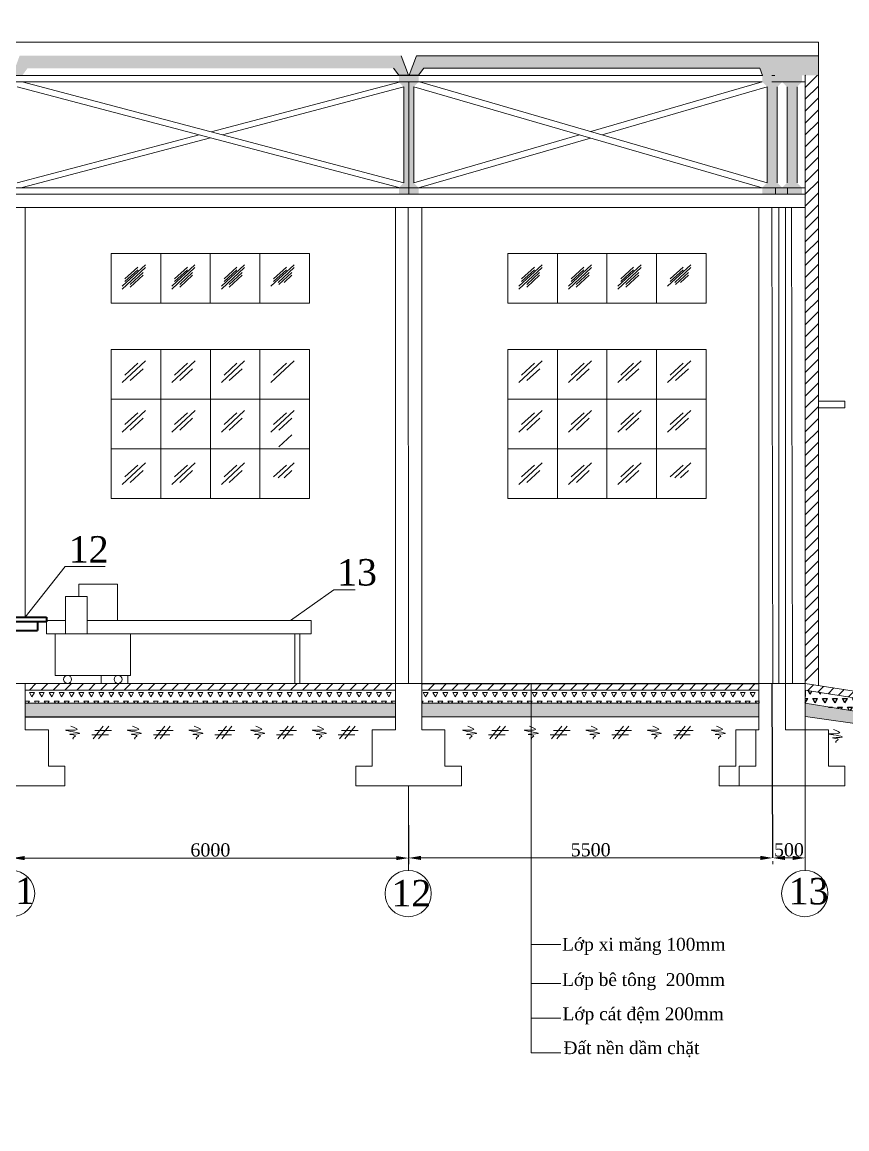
# Model space of a CAD drawing. Header units: inches. Extents: x -4475333 to 345677417, y -211198149 to 2125895.
# Drawn here: x -1912576 to -1900099, y 899148 to 915892 of the extents above; entities that cross this region are included whole.
import ezdxf

# ---------------------------------------------------------------- set-up
doc = ezdxf.new("R2010")
doc.units = ezdxf.units.IN
doc.header["$LTSCALE"] = 150
doc.header["$MEASUREMENT"] = 0
doc.linetypes.add('CENTER2', pattern=[1.125, 0.75, -0.125, 0.125, -0.125])
doc.linetypes.add('HIDDEN2', pattern=[4.7625, 3.175, -1.5875])
for name, color, linetype, lineweight in [('03 tbii', 3, 'Continuous', 50), ('cot', 2, 'Continuous', 50), ('Duong vien', 7, 'Continuous', 50), ('EEEE', 7, 'Continuous', 0), ('KHUNG BVE', 7, 'Continuous', 0), ('móng cột', 7, 'Continuous', 50), ('NET CHINH', 5, 'Continuous', 50), ('NHA XUONG', 80, 'Continuous', 50), ('PHOI_CANH', 3, 'Continuous', 50)]:
    doc.layers.add(name, color=color, linetype=linetype, lineweight=lineweight)
for name, color, linetype in [('dang', 2, 'Continuous'), ('DIM', 8, 'Continuous'), ('duongtamchamgach', 50, 'Continuous'), ('khung tên', 100, 'Continuous'), ('MATCAT', 132, 'Continuous'), ('NET MANH', 3, 'Continuous'), ('NET NHAP', 7, 'Continuous'), ('Net0.2', 4, 'Continuous'), ('netdut', 2, 'HIDDEN2'), ('Netve', 1, 'Continuous'), ('Thiet bi', 7, 'Continuous'), ('tru', 7, 'Continuous'), ('vat lieu mat cat', 4, 'Continuous')]:
    doc.layers.add(name, color=color, linetype=linetype)
doc.styles.add('1', font='times.ttf')
doc.styles.add('dd', font='')
doc.styles.get("Standard").update_dxf_attribs({"font": 'times.ttf', "height": 100})
doc.styles.get('dd').set_extended_font_data('VNswitzerlandInserat')
doc.dimstyles.new('75', dxfattribs={"dimtxt": 200, "dimasz": 188, "dimexe": 94, "dimexo": 47, "dimgap": 20, "dimtad": 1, "dimtoh": 1, "dimdec": 0, "dimtxsty": '1', "dimcen": 2.5, "dimclrt": 256, "dimadec": 0, "dimazin": 0, "dimtfac": 1, "dimtdec": 0, "dimtix": 1, "dimtmove": 0, "dimatfit": 2, "dimfxl": 1, "dimlwd": 9, "dimlwe": 9, "dimarcsym": 0})
pattern_1 = [(45, (-3460444.04, 1115139.1), (-89.802561, 89.802561), [])]

# ---------------------------------------------------------------- blocks, each defined once
blk = doc.blocks.new('*D191')
at = {"layer": 'Defpoints', "color": 0, "lineweight": 0, "ltscale": 3, "transparency": 16777216}
for p in [(-1901221, 903247), (-1900729, 903247), (-1900729, 903247)]:
    blk.add_point(p, dxfattribs=at)
at = {"layer": 'NET NHAP', "color": 0, "lineweight": 9, "ltscale": 3, "transparency": 16777216}
for p, q in [((-1900729, 903294), (-1900729, 903341)), ((-1901221, 903200), (-1901221, 903153)), ((-1901033, 903247), (-1900917, 903247))]:
    blk.add_line(p, q, dxfattribs=at)
at = {"layer": 'NET NHAP', "color": 0, "lineweight": 0, "ltscale": 3, "transparency": 16777216}
for points in [[(-1901033, 903279), (-1901033, 903216), (-1901221, 903247)], [(-1900917, 903279), (-1900917, 903216), (-1900729, 903247)]]:
    blk.add_solid(points, dxfattribs=at)
at = {"layer": 'NET NHAP', "lineweight": 13, "ltscale": 3, "transparency": 16777216, "insert": (-1900975, 903369), "char_height": 200, "attachment_point": 5, "style": '1'}
blk.add_mtext('500', dxfattribs=at)
blk = doc.blocks.new('*D192')
at = {"layer": 'Defpoints', "color": 0, "lineweight": 0, "ltscale": 3, "transparency": 16777216}
for p in [(-1906728, 903245), (-1901221, 903247), (-1901221, 903245)]:
    blk.add_point(p, dxfattribs=at)
at = {"layer": 'NET NHAP', "color": 0, "lineweight": 9, "ltscale": 3, "transparency": 16777216}
for p, q in [((-1906728, 903292), (-1906728, 903341)), ((-1901221, 903292), (-1901221, 903341)), ((-1906540, 903247), (-1901409, 903247))]:
    blk.add_line(p, q, dxfattribs=at)
at = {"layer": 'NET NHAP', "color": 0, "lineweight": 0, "ltscale": 3, "transparency": 16777216}
for points in [[(-1906540, 903279), (-1906540, 903216), (-1906728, 903247)], [(-1901409, 903279), (-1901409, 903216), (-1901221, 903247)]]:
    blk.add_solid(points, dxfattribs=at)
at = {"layer": 'NET NHAP', "lineweight": 13, "ltscale": 3, "transparency": 16777216, "insert": (-1903975, 903369), "char_height": 200, "attachment_point": 5, "style": '1'}
blk.add_mtext('5500', dxfattribs=at)
blk = doc.blocks.new('*D193')
at = {"color": 0, "linetype": 'ByBlock', "lineweight": 9, "ltscale": 10, "transparency": 16777216}
for p, q in [((-1912728, 903746), (-1912728, 903151)), ((-1906728, 903744), (-1906728, 903151)), ((-1912540, 903245), (-1906916, 903245))]:
    blk.add_line(p, q, dxfattribs=at)
at = {"color": 0, "linetype": 'ByBlock', "lineweight": 0, "ltscale": 10, "transparency": 16777216}
for points in [[(-1912540, 903276), (-1912540, 903214), (-1912728, 903245)], [(-1906916, 903276), (-1906916, 903214), (-1906728, 903245)]]:
    blk.add_solid(points, dxfattribs=at)
at = {"layer": 'Defpoints', "color": 0, "linetype": 'ByBlock', "lineweight": 0, "ltscale": 10, "transparency": 16777216}
for p in [(-1912728, 903793), (-1906728, 903791), (-1906728, 903245)]:
    blk.add_point(p, dxfattribs=at)
at = {"linetype": 'ByBlock', "ltscale": 10, "transparency": 16777216, "insert": (-1909728, 903367), "char_height": 200, "attachment_point": 5, "style": '1'}
blk.add_mtext('6000', dxfattribs=at)
blk = doc.blocks.new('utjjrtjtr')
at = {"layer": 'PHOI_CANH', "color": 252, "lineweight": 9}
for p, q in [((4094925, 1559965), (4094925, 1559215)), ((4094925, 1559215), (4094925, 1559965)), ((4094925, 1559965), (4097925, 1559965)), ((4094925, 1559965), (4094925, 1559215)), ((4094925, 1559965), (4097925, 1559965)), ((4094925, 1559965), (4097925, 1559965)), ((4095675, 1559215), (4095675, 1559965)), ((4095675, 1559965), (4095675, 1559215)), ((4096425, 1559215), (4096425, 1559965)), ((4096425, 1559965), (4096425, 1559215)), ((4097175, 1559215), (4097175, 1559965)), ((4097175, 1559965), (4097175, 1559215)), ((4097925, 1559215), (4097925, 1559965)), ((4095092, 1559468), (4095443, 1559795)), ((4095092, 1559468), (4095443, 1559795)), ((4095092, 1559426), (4095443, 1559754)), ((4095092, 1559426), (4095443, 1559754)), ((4095133, 1559580), (4095328, 1559760)), ((4095133, 1559580), (4095328, 1559760)), ((4095133, 1559539), (4095328, 1559719)), ((4095133, 1559539), (4095328, 1559719)), ((4095212, 1559496), (4095407, 1559677)), ((4095212, 1559496), (4095407, 1559677)), ((4095212, 1559455), (4095407, 1559636)), ((4095212, 1559455), (4095407, 1559636)), ((4095842, 1559468), (4096193, 1559795)), ((4095842, 1559468), (4096193, 1559795)), ((4095842, 1559426), (4096193, 1559754)), ((4095842, 1559426), (4096193, 1559754)), ((4095883, 1559580), (4096078, 1559760)), ((4095883, 1559580), (4096078, 1559760)), ((4095883, 1559539), (4096078, 1559719)), ((4095883, 1559539), (4096078, 1559719)), ((4095962, 1559496), (4096157, 1559677)), ((4095962, 1559496), (4096157, 1559677)), ((4095962, 1559455), (4096157, 1559636)), ((4095962, 1559455), (4096157, 1559636)), ((4096592, 1559468), (4096943, 1559795)), ((4096592, 1559468), (4096943, 1559795)), ((4096592, 1559426), (4096943, 1559754)), ((4096592, 1559426), (4096943, 1559754)), ((4096633, 1559580), (4096828, 1559760)), ((4096633, 1559580), (4096828, 1559760)), ((4096633, 1559539), (4096828, 1559719)), ((4096633, 1559539), (4096828, 1559719)), ((4096712, 1559496), (4096907, 1559677)), ((4096712, 1559496), (4096907, 1559677)), ((4096712, 1559455), (4096907, 1559636)), ((4096712, 1559455), (4096907, 1559636)), ((4097342, 1559468), (4097693, 1559795)), ((4097342, 1559468), (4097693, 1559795)), ((4097383, 1559580), (4097578, 1559760)), ((4097383, 1559580), (4097578, 1559760)), ((4097383, 1559539), (4097578, 1559719)), ((4097383, 1559539), (4097578, 1559719)), ((4097451, 1559527), (4097693, 1559754)), ((4097451, 1559527), (4097693, 1559754)), ((4097462, 1559496), (4097657, 1559677)), ((4097462, 1559496), (4097657, 1559677)), ((4097540, 1559527), (4097657, 1559636)), ((4097540, 1559527), (4097657, 1559636)), ((4094925, 1559215), (4097883, 1559215)), ((4094925, 1559215), (4097925, 1559215)), ((4094925, 1559215), (4097883, 1559215)), ((4097883, 1559215), (4097925, 1559215)), ((4097883, 1559215), (4097925, 1559215))]:
    blk.add_line(p, q, dxfattribs=at)

msp = doc.modelspace()

# ---------------------------------------------------------------- hatches: boundary and pattern name
at = {"layer": 'dang', "lineweight": 9}
for points in [[(-1906876.9, 913286.8), (-1906576.9, 913286.8), (-1906576.9, 913386.8), (-1906651.9, 913461.8), (-1906651.9, 914911.6), (-1906576.9, 914986.8), (-1906576.9, 915086.8), (-1906876.9, 915086.8), (-1906876.9, 914986.8), (-1906801.9, 914911.6), (-1906801.9, 913461.8), (-1906876.9, 913386.8)], [(-1901378.5, 913287), (-1901078.5, 913287), (-1901078.5, 913387), (-1901153.5, 913462), (-1901153.5, 914911.8), (-1901078.5, 914987), (-1901078.5, 915087), (-1901378.5, 915087), (-1901378.5, 914987), (-1901303.5, 914911.8), (-1901303.5, 913462), (-1901378.5, 913387)], [(-1901078.3, 913287), (-1900778.3, 913287), (-1900778.3, 913387), (-1900853.3, 913462), (-1900853.3, 914911.8), (-1900778.3, 914987), (-1900778.3, 915087), (-1901078.3, 915087), (-1901078.3, 914987), (-1901003.3, 914911.8), (-1901003.3, 913462), (-1901078.3, 913387)]]:
    msp.add_hatch(color=256, dxfattribs=at).paths.add_polyline_path(points)
at = {"layer": 'netdut', "linetype": 'ByBlock', "lineweight": 9, "ltscale": 10}
h = msp.add_hatch(dxfattribs=at)
h.set_pattern_fill('TRIANG', color=0, scale=400, style=0)
h.set_pattern_definition([(60, (-2647278.37, 852424.49), (-75, 129.90381), [75, -75]), (120, (-2647278.37, 852424.49), (-150, 8e-08), [75, -75]), (0, (-2647315.87, 852489.44), (75, 129.90381), [75, -75])])
h.paths.add_polyline_path([(-1912528.6, 905587.2), (-1912528.6, 905786.9), (-1906928.5, 905786.9), (-1906928.5, 905587.3)])
h = msp.add_hatch(dxfattribs=at)
h.set_pattern_fill('TRIANG', color=0, scale=400, style=0)
h.set_pattern_definition([(60, (-2587772.96, 852424.49), (-75, 129.90381), [75, -75]), (120, (-2587772.96, 852424.49), (-150, 8e-08), [75, -75]), (0, (-2587810.46, 852489.44), (75, 129.90381), [75, -75])])
h.paths.add_polyline_path([(-1906528.6, 905786.9), (-1906528.6, 905586.9), (-1901423.1, 905586.9), (-1901423.1, 905786.9)])
at = {"layer": 'netdut', "linetype": 'Continuous', "lineweight": -2, "ltscale": 10}
h = msp.add_hatch(dxfattribs=at)
h.set_pattern_fill('TRIANG', color=0, scale=400, style=0)
h.set_pattern_definition([(60, (-5909778.3, -582842.6), (-75, 129.9038105), [75, -75]), (120, (-5909778.3, -582842.6), (-150, 8e-08), [75, -75]), (0, (-5909815.8, -582777.65), (75, 129.9038104), [75, -75])])
h.paths.add_polyline_path([(-1900726.6, 905786.7), (-1900728.3, 905587), (-1900728.3, 905587), (-1898228.5, 905187), (-1898228.5, 905386.5)])
at = {"layer": 'netdut', "linetype": 'ByBlock', "lineweight": 9, "ltscale": 10}
h = msp.add_hatch(dxfattribs=at)
h.set_pattern_fill('DOTS', color=4, scale=400, style=0)
h.set_pattern_definition([(0, (-2647278.374, 852424.489), (12.5, 25), [0, -25])])
edge = h.paths.add_edge_path()
edge.add_line((-1906928.5, 905587.3), (-1906928.5, 905386.9))
edge.add_line((-1912528.6, 905587.2), (-1906928.5, 905587.3))
edge.add_line((-1912528.6, 905383.7), (-1906928.5, 905382.7))
edge.add_line((-1912528.6, 905383.7), (-1912528.6, 905587.2))
h = msp.add_hatch(dxfattribs=at)
h.set_pattern_fill('DOTS', color=4, scale=400, style=0)
h.set_pattern_definition([(0, (-5909778.295, -590161.725), (12.5, 25), [0, -25])])
h.paths.add_polyline_path([(-1901428.5, 905380.6), (-1901428.5, 905387), (-1901428.5, 905587.5), (-1906528.6, 905587.4), (-1906528.6, 905381.5)])
h = msp.add_hatch(dxfattribs=at)
h.set_pattern_fill('DOTS', color=4, scale=400, style=0)
h.set_pattern_definition([(0, (-2653278.374, 852424.739), (12.5, 25), [0, -25])])
edge = h.paths.add_edge_path()
edge.add_line((-1900725.9, 905387), (-1898236.7, 905037.1))
edge.add_line((-1900727.1, 905387.2), (-1900728.3, 905387))
edge.add_line((-1900728.3, 905387), (-1900728.3, 905486.9))
edge.add_line((-1900728.3, 905486.9), (-1900728.5, 905587))
edge.add_line((-1900728.5, 905587), (-1898228.5, 905187))
edge.add_line((-1898228.5, 905187), (-1898228.5, 905037))
at = {"layer": 'tru', "linetype": 'ByBlock', "lineweight": 9, "ltscale": 10}
for points in [[(-1912613.8, 915382.5), (-1912723.5, 915086.8), (-1912572.9, 915086.8), (-1912493.6, 915193.9), (-1906959.1, 915193.9), (-1906877.9, 915086.8), (-1906729.5, 915086.8), (-1906843, 915382.5)], [(-1906611, 915382.5), (-1906720.6, 915086.8), (-1906577.8, 915086.8), (-1906498.5, 915193.9), (-1901414.9, 915193.9), (-1901377.4, 915086.7), (-1900528.6, 915086.7), (-1900528.6, 915194.1), (-1900528.5, 915194.1), (-1900528.5, 915382.7), (-1900828.6, 915382.7), (-1901228.5, 915382.7), (-1901236.1, 915382.5)]]:
    msp.add_hatch(color=5, dxfattribs=at).paths.add_polyline_path(points)
h = msp.add_hatch(dxfattribs=at)
h.set_pattern_fill('ANSI31', color=5, scale=40, style=0)
h.set_pattern_definition(pattern_1)
h.paths.add_polyline_path([(-1900528.6, 915145.4), (-1900528.6, 915087), (-1900728.5, 915087), (-1900728.5, 905913.4), (-1900528.5, 905945.4), (-1900528.5, 915145.4)])
h = msp.add_hatch(dxfattribs=at)
h.set_pattern_fill('ANSI31', color=5, scale=40, style=0)
h.set_pattern_definition([(45, (-3454444.04, 1115139.1), (-89.802561, 89.802561), [])])
edge = h.paths.add_edge_path()
edge.add_line((-1906928.5, 905786.9), (-1906928.5, 905886.8))
edge.add_line((-1906928.5, 905886.8), (-1909125.5, 905886.8))
edge.add_line((-1909125.5, 905886.8), (-1909125.5, 905887))
edge.add_line((-1909125.5, 905887), (-1912328.6, 905887))
edge.add_line((-1912328.6, 905886.9), (-1912528.6, 905886.9))
edge.add_line((-1912528.6, 905886.9), (-1912528.6, 905786.9))
edge.add_line((-1912528.6, 905786.9), (-1906928.5, 905786.9))
h = msp.add_hatch(dxfattribs=at)
h.set_pattern_fill('ANSI31', color=5, scale=40, style=0)
h.set_pattern_definition(pattern_1)
h.paths.add_polyline_path([(-1901428.5, 905786.9), (-1901428.5, 905787.1), (-1901428.5, 905886.9), (-1901706.5, 905886.9), (-1901706.5, 905887), (-1906125.6, 905887), (-1906125.6, 905886.9), (-1906528.6, 905886.9), (-1906528.6, 905786.9)])
h = msp.add_hatch(dxfattribs=at)
h.set_pattern_fill('ANSI31', color=5, scale=40, style=0)
h.set_pattern_definition([(45, (-3460444.04, 1115139.63), (-89.802561, 89.802561), [])])
h.paths.add_polyline_path([(-1898228.5, 905387.5), (-1898228.5, 905487.5), (-1900729.3, 905887.7), (-1900828.5, 905887.5), (-1900628.5, 905886.8), (-1900728.3, 905887), (-1900728.4, 905787.1), (-1900728.5, 905787.5)])

# ---------------------------------------------------------------- linework, layer by layer
at = {"linetype": 'ByBlock', "ltscale": 10}
for p, q in [((-1906528.6, 905886.9), (-1901428.5, 905886.9)), ((-1912528.6, 905381.6), (-1906928.5, 905381.5))]:
    msp.add_line(p, q, dxfattribs=at)
at = {"layer": '03 tbii', "lineweight": 18}
msp.add_line((-1972728.5, 905887), (-1906728.3, 905887), dxfattribs=at)
at = {"layer": 'cot', "lineweight": 18}
for p, q in [((-1906874.7, 913387.5), (-1912649.7, 914912.4)), ((-1912574.4, 914987.5), (-1906799.7, 913462.5)), ((-1906849.7, 914987.5), (-1909718.3, 914233.3)), ((-1909545, 914187.5), (-1906799.7, 914912.4)), ((-1906651.9, 914911.6), (-1901379.4, 913386.7)), ((-1901303.9, 913461.7), (-1906564.5, 914986.8)), ((-1903972.2, 914235.3), (-1901377.8, 914986.7)), ((-1901303.9, 914911.8), (-1903803.2, 914186.3)), ((-1909898.5, 914185.9), (-1912649.7, 913462.5)), ((-1906651.9, 913461.8), (-1904144.7, 914186.5)), ((-1912574.7, 913387.5), (-1909724.7, 914140.1)), ((-1903977.9, 914138.3), (-1906576.9, 913386.8))]:
    msp.add_line(p, q, dxfattribs=at)
at = {"layer": 'dang', "lineweight": 18}
for p, q in [((-1906801.9, 914911.6), (-1906801.9, 913461.8)), ((-1906801.9, 914911.6), (-1906801.9, 913461.8)), ((-1906651.9, 913461.8), (-1906651.9, 914911.6)), ((-1906651.9, 913461.8), (-1906651.9, 914911.6)), ((-1901303.9, 914911.8), (-1901303.9, 913462)), ((-1901153.5, 914911.8), (-1901153.5, 913462)), ((-1901003.7, 914911.8), (-1901003.7, 913462)), ((-1900853.2, 914911.8), (-1900853.2, 913462))]:
    msp.add_line(p, q, dxfattribs=at)
at = {"layer": 'Defpoints', "lineweight": 18}
for p, q in [((-1900528.6, 915194.1), (-1900528.6, 915087)), ((-1906726.9, 913286.8), (-1906726.9, 914986.8)), ((-1901178.6, 913387), (-1901178.6, 913287)), ((-1900997.3, 913387), (-1900997.3, 913287)), ((-1900728.5, 905887), (-1900728.5, 907387)), ((-1901028.5, 905887), (-1900928.5, 905887))]:
    msp.add_line(p, q, dxfattribs=at)
at = {"layer": 'DIM', "color": 3, "lineweight": 18, "ltscale": 3}
msp.add_line((-1900728.3, 905887), (-1900728.6, 904337), dxfattribs=at)
at = {"layer": 'Duong vien', "color": 7, "linetype": 'Continuous', "lineweight": 18, "ltscale": 10}
for p, q in [((-1908514.1, 906837.1), (-1907861.2, 907301.1)), ((-1907861.2, 907301.1), (-1907538.4, 907301.1))]:
    msp.add_line(p, q, dxfattribs=at)
at = {"layer": 'duongtamchamgach', "linetype": 'CENTER2', "lineweight": 15, "ltscale": 200}
for p, q in [((-1906728.5, 905886.9), (-1906736.1, 913086.6)), ((-1901221, 905887.1), (-1901236.1, 913086.7)), ((-1900920.7, 905887.1), (-1900935.9, 913086.7))]:
    msp.add_line(p, q, dxfattribs=at)
at = {"layer": 'duongtamchamgach', "linetype": 'Continuous', "lineweight": -2, "ltscale": 10}
msp.add_line((-1901221, 903247.4), (-1901228.5, 905887), dxfattribs=at)
at = {"layer": 'EEEE', "color": 5, "linetype": 'Continuous', "lineweight": 40, "ltscale": 10}
for p, q in [((-1912204.8, 906819.3), (-1913132.5, 906819.3)), ((-1913073.2, 906888.8), (-1912204.8, 906889.3)), ((-1912204.8, 906819.3), (-1912344.8, 906819.3)), ((-1912344.8, 906819.3), (-1912344.8, 906689.3)), ((-1912204.8, 906889.3), (-1912204.8, 906819.3))]:
    msp.add_line(p, q, dxfattribs=at)
at = {"layer": 'EEEE', "color": 5, "lineweight": 40}
msp.add_line((-1913120.8, 906689.3), (-1912344.8, 906689.3), dxfattribs=at)
at = {"layer": 'KHUNG BVE', "color": 3, "linetype": 'Continuous', "lineweight": 18, "ltscale": 10}
for p, q in [((-1963126.1, 915586.9), (-1900828.6, 915587.1)), ((-1900828.6, 915587.1), (-1900528.5, 915587.1)), ((-1900528.5, 915587.1), (-1900528.3, 905854.9)), ((-1942519.2, 915086.9), (-1901377.4, 915086.7)), ((-1901236.1, 915086.7), (-1901186.8, 915086.7)), ((-1900728.5, 914987), (-1900728.5, 915087)), ((-1942519.7, 914986.9), (-1901377.8, 914986.7)), ((-1901236.1, 914986.7), (-1901184.2, 914986.7)), ((-1900728.5, 913287), (-1900728.5, 914987)), ((-1900528.6, 914987), (-1900528.6, 913287)), ((-1901236.1, 913386.7), (-1901186.1, 913386.7)), ((-1901081.4, 913387), (-1900728.5, 913387)), ((-1901376.8, 913287), (-1900728.5, 913287)), ((-1900728.5, 913287), (-1900728.5, 905887)), ((-1900528.6, 913287), (-1900528.6, 913287)), ((-1906728.5, 913086.8), (-1906928.5, 913086.8)), ((-1906728.5, 913086.8), (-1901236.1, 913086.7)), ((-1906728.5, 913086.8), (-1906528.5, 913086.8)), ((-1901228.5, 913087), (-1900728.5, 913087)), ((-1912528.6, 905786.9), (-1906928.5, 905786.9)), ((-1906528.6, 905786.9), (-1901428.5, 905786.9)), ((-1901028.6, 905787.1), (-1901026.9, 905787.1))]:
    msp.add_line(p, q, dxfattribs=at)
at = {"layer": 'KHUNG BVE', "linetype": 'Continuous', "lineweight": 18, "ltscale": 10}
for p, q in [((-1901081.4, 913387), (-1972728.5, 913387)), ((-1900728.5, 913287), (-1900728.5, 913387)), ((-1972728.5, 913287), (-1901052.7, 913287)), ((-1906728.5, 913087), (-1972728.5, 913087)), ((-1912528.5, 906889.1), (-1912528.5, 913086.8)), ((-1906928.5, 911582), (-1906928.5, 913086.8)), ((-1906928.5, 913086.8), (-1906928.5, 905886.9)), ((-1906528.5, 905886.8), (-1906528.5, 913086.8)), ((-1901428.5, 905887), (-1901428.5, 913087)), ((-1901128.3, 905887), (-1901128.3, 913087)), ((-1901028.5, 905887), (-1901028.5, 913087)), ((-1900728.3, 905887), (-1900728.3, 913087)), ((-1900128.4, 910156.1), (-1900528.4, 910156.1)), ((-1900528.4, 910056.1), (-1900128.4, 910056.1)), ((-1900128.4, 910056.1), (-1900128.4, 910156.1)), ((-1911378.6, 906008.1), (-1911378.6, 905886.9)), ((-1910978.6, 905886.8), (-1910978.6, 906008.1)), ((-1906928.5, 905886.9), (-1906928.5, 905386.9)), ((-1906528.6, 905886.9), (-1906928.5, 905886.9)), ((-1901028.6, 905887.1), (-1901428.5, 905887.1)), ((-1901428.5, 905887.1), (-1900728.3, 905887.1)), ((-1901428.5, 905887), (-1901428.5, 905387)), ((-1901028.6, 905887), (-1901028.6, 905387)), ((-1898228.5, 905487), (-1900728.5, 905887)), ((-1900728.3, 905887), (-1900728.3, 905387)), ((-1900728.5, 905787), (-1898228.5, 905386.5)), ((-1906928.5, 905386.9), (-1906928.5, 905186.9)), ((-1901428.5, 905387.1), (-1901428.5, 905187.1)), ((-1901428.5, 905387), (-1901428.5, 905187)), ((-1901028.6, 905387), (-1901028.6, 905187)), ((-1900728.3, 905387), (-1900728.3, 905187)), ((-1900725.9, 905387), (-1898236.7, 905037.1)), ((-1912528.6, 905186.9), (-1912178.6, 905186.9)), ((-1912178.6, 905186.9), (-1912178.6, 904636.9)), ((-1907278.6, 904636.9), (-1907278.6, 905186.9)), ((-1907278.6, 905186.9), (-1906928.5, 905186.9)), ((-1906528.6, 905186.9), (-1906178.6, 905186.9)), ((-1906178.6, 905186.9), (-1906178.6, 904636.9)), ((-1901428.5, 905187.2), (-1901778.5, 905187.2)), ((-1901778.5, 905187.2), (-1901778.5, 904637.2)), ((-1901428.5, 905187.1), (-1901778.5, 905187.1)), ((-1901778.5, 905187.1), (-1901778.5, 904637.1)), ((-1901478.3, 905187.2), (-1901478.3, 904637.2)), ((-1901478.3, 905187.1), (-1901478.3, 904637.1)), ((-1901028.6, 905187.1), (-1900678.6, 905187.1)), ((-1901028.6, 905187), (-1900678.6, 905187)), ((-1900728.3, 905187), (-1900378.3, 905187)), ((-1900378.3, 905187.1), (-1900378.3, 904637.1)), ((-1900378.3, 905187), (-1900378.3, 904637)), ((-1912178.6, 904636.9), (-1911928.6, 904636.9)), ((-1911928.6, 904636.9), (-1911928.6, 904336.9)), ((-1907528.6, 904336.9), (-1907528.6, 904636.9)), ((-1907528.6, 904636.9), (-1907278.6, 904636.9)), ((-1906178.6, 904636.9), (-1905928.6, 904636.9)), ((-1905928.6, 904636.9), (-1905928.6, 904336.9)), ((-1901778.5, 904637.2), (-1902028.5, 904637.2)), ((-1902028.5, 904637.2), (-1902028.5, 904337.2)), ((-1901778.5, 904637.1), (-1902028.5, 904637.1)), ((-1902028.5, 904637.1), (-1902028.5, 904337.1)), ((-1901478.3, 904637.2), (-1901728.3, 904637.2)), ((-1901728.3, 904637.2), (-1901728.3, 904337.2)), ((-1901478.3, 904637.1), (-1901728.3, 904637.1)), ((-1901728.3, 904637.1), (-1901728.3, 904337.1)), ((-1900378.3, 904637.1), (-1900128.3, 904637.1)), ((-1900378.3, 904637), (-1900128.3, 904637)), ((-1900128.3, 904637.1), (-1900128.3, 904337.1)), ((-1900128.3, 904637), (-1900128.3, 904337)), ((-1911928.6, 904336.9), (-1913528.6, 904336.9)), ((-1905928.6, 904336.9), (-1907528.6, 904336.9)), ((-1902028.5, 904337.2), (-1900428.6, 904337)), ((-1901728.3, 904337.2), (-1900128.3, 904337))]:
    msp.add_line(p, q, dxfattribs=at)
at = {"layer": 'KHUNG BVE', "lineweight": 0}
for p, q in [((-1912528.5, 906889.1), (-1911927.2, 907655)), ((-1911927.2, 907655), (-1911319.1, 907655)), ((-1912204.8, 906837.1), (-1912204.8, 906637.1))]:
    msp.add_line(p, q, dxfattribs=at)
at = {"layer": 'KHUNG BVE', "color": 0, "linetype": 'Continuous', "lineweight": 18, "ltscale": 10}
for p, q in [((-1912528.6, 905186.9), (-1912528.6, 905886.9)), ((-1906528.6, 905186.9), (-1906528.6, 905886.9)), ((-1901028.6, 905187.1), (-1901028.6, 905887.1)), ((-1906528.6, 905381.5), (-1901428.5, 905380.6))]:
    msp.add_line(p, q, dxfattribs=at)
at = {"layer": 'KHUNG BVE', "color": 3, "lineweight": 18, "ltscale": 3}
msp.add_line((-1904874, 900299.3), (-1904874, 905887), dxfattribs=at)
at = {"layer": 'KHUNG BVE', "color": 2, "linetype": 'Continuous', "lineweight": 18, "ltscale": 10}
msp.add_line((-1906528.6, 905587.4), (-1901428.5, 905587.5), dxfattribs=at)
at = {"layer": 'KHUNG BVE', "lineweight": 0}
msp.add_circle((-1916098.2, 889715.1), 188435.9, dxfattribs=at)
at = {"layer": 'khung tên', "lineweight": 18}
for p, q in [((-1904874, 901938.4), (-1904428.5, 901938.4)), ((-1904874, 901346.9), (-1904428.5, 901346.9)), ((-1904874, 900823.2), (-1904428.5, 900823.2)), ((-1904874, 900299.3), (-1904428.5, 900299.3))]:
    msp.add_line(p, q, dxfattribs=at)
at = {"layer": 'MATCAT', "color": 3, "lineweight": 13, "ltscale": 3}
for p, q in [((-1901228.5, 905887), (-1901228.5, 905886.9)), ((-1906728.4, 903245), (-1906728.4, 904337.1)), ((-1900728.6, 903247.4), (-1900728.6, 904337))]:
    msp.add_line(p, q, dxfattribs=at)
at = {"layer": 'móng cột', "lineweight": 18}
for p, q in [((-1901428.5, 905887.1), (-1901428.5, 905387.1)), ((-1898228.5, 905387), (-1900728.5, 905787)), ((-1898228.5, 905187), (-1900728.5, 905587))]:
    msp.add_line(p, q, dxfattribs=at)
at = {"layer": 'NET CHINH', "color": 0, "lineweight": 18, "ltscale": 3}
for p, q in [((-1901028.6, 905887), (-1901428.5, 905887)), ((-1901221, 905887.1), (-1901420.9, 905887)), ((-1901028.6, 905587), (-1901026.9, 905787.1)), ((-1900728.3, 905587), (-1900726.6, 905787.1))]:
    msp.add_line(p, q, dxfattribs=at)
at = {"layer": 'Net0.2', "lineweight": 18}
for p, q in [((-1911347.6, 905240.1), (-1911502.6, 905046.8)), ((-1911474.8, 905175.5), (-1911222.9, 905175.5)), ((-1911266.7, 905240.1), (-1911421.7, 905046.8)), ((-1910415.2, 905240.1), (-1910570.2, 905046.8)), ((-1910542.4, 905175.5), (-1910290.5, 905175.5)), ((-1910334.3, 905240.1), (-1910489.3, 905046.8)), ((-1909482.8, 905240.1), (-1909637.8, 905046.8)), ((-1909610, 905175.5), (-1909358.1, 905175.5)), ((-1909401.9, 905240.1), (-1909556.9, 905046.8)), ((-1908550.4, 905240.1), (-1908705.4, 905046.8)), ((-1908677.6, 905175.5), (-1908425.7, 905175.5)), ((-1908469.5, 905240.1), (-1908624.5, 905046.8)), ((-1907617.9, 905240.1), (-1907773, 905046.8)), ((-1907745.2, 905175.5), (-1907493.3, 905175.5)), ((-1907537, 905240.1), (-1907692.1, 905046.8)), ((-1905344.1, 905240.1), (-1905499.1, 905046.8)), ((-1905471.3, 905175.5), (-1905219.4, 905175.5)), ((-1905263.2, 905240.1), (-1905418.2, 905046.8)), ((-1904411.7, 905240.1), (-1904566.7, 905046.8)), ((-1904538.9, 905175.5), (-1904287, 905175.5)), ((-1904330.8, 905240.1), (-1904485.8, 905046.8)), ((-1903479.3, 905240.1), (-1903634.3, 905046.8)), ((-1903606.5, 905175.5), (-1903354.6, 905175.5)), ((-1903398.4, 905240.1), (-1903553.4, 905046.8)), ((-1902546.9, 905240.1), (-1902701.9, 905046.8)), ((-1902674.1, 905175.5), (-1902422.2, 905175.5)), ((-1902466, 905240.1), (-1902621, 905046.8)), ((-1911523.3, 905111.5), (-1911271.4, 905111.5)), ((-1910590.9, 905111.5), (-1910339, 905111.5)), ((-1909658.5, 905111.5), (-1909406.5, 905111.5)), ((-1908726, 905111.5), (-1908474.1, 905111.5)), ((-1907793.6, 905111.5), (-1907541.7, 905111.5)), ((-1905519.8, 905111.5), (-1905267.9, 905111.5)), ((-1904587.4, 905111.5), (-1904335.5, 905111.5)), ((-1903655, 905111.5), (-1903403, 905111.5)), ((-1902722.5, 905111.5), (-1902470.6, 905111.5))]:
    msp.add_line(p, q, dxfattribs=at)
for points in [[(-1911837.2, 905240.1), (-1911744.5, 905190), (-1911918, 905177.6), (-1911707.3, 905128), (-1911856, 905115.7), (-1911769.3, 905090.9), (-1911806.5, 905053.7), (-1911800.3, 905047.6)], [(-1910904.8, 905240.1), (-1910812.1, 905190), (-1910985.6, 905177.6), (-1910774.9, 905128), (-1910923.6, 905115.7), (-1910836.9, 905090.9), (-1910874, 905053.7), (-1910867.8, 905047.6)], [(-1909972.3, 905240.1), (-1909879.6, 905190), (-1910053.2, 905177.6), (-1909842.5, 905128), (-1909991.2, 905115.7), (-1909904.4, 905090.9), (-1909941.6, 905053.7), (-1909935.4, 905047.6)], [(-1909039.9, 905240.1), (-1908947.2, 905190), (-1909120.8, 905177.6), (-1908910, 905128), (-1909058.8, 905115.7), (-1908972, 905090.9), (-1909009.2, 905053.7), (-1909003, 905047.6)], [(-1908107.5, 905240.1), (-1908014.8, 905190), (-1908188.4, 905177.6), (-1907977.6, 905128), (-1908126.4, 905115.7), (-1908039.6, 905090.9), (-1908076.8, 905053.7), (-1908070.6, 905047.6)], [(-1905833.7, 905240.1), (-1905741, 905190), (-1905914.5, 905177.6), (-1905703.8, 905128), (-1905852.5, 905115.7), (-1905765.8, 905090.9), (-1905803, 905053.7), (-1905796.8, 905047.6)], [(-1904901.3, 905240.1), (-1904808.6, 905190), (-1904982.1, 905177.6), (-1904771.4, 905128), (-1904920.1, 905115.7), (-1904833.4, 905090.9), (-1904870.5, 905053.7), (-1904864.3, 905047.6)], [(-1903968.8, 905240.1), (-1903876.1, 905190), (-1904049.7, 905177.6), (-1903839, 905128), (-1903987.7, 905115.7), (-1903900.9, 905090.9), (-1903938.1, 905053.7), (-1903931.9, 905047.6)], [(-1903036.4, 905240.1), (-1902943.7, 905190), (-1903117.3, 905177.6), (-1902906.5, 905128), (-1903055.3, 905115.7), (-1902968.5, 905090.9), (-1903005.7, 905053.7), (-1902999.5, 905047.6)], [(-1902071.1, 905240.2), (-1901978.4, 905190.1), (-1902151.9, 905177.7), (-1901941.2, 905128.2), (-1902090, 905115.8), (-1902003.2, 905091), (-1902040.4, 905053.9), (-1902034.2, 905047.7)], [(-1900298.6, 905187.7), (-1900205.9, 905137.6), (-1900379.4, 905125.2), (-1900168.7, 905075.7), (-1900317.4, 905063.3), (-1900230.7, 905038.5), (-1900267.8, 905001.4), (-1900261.6, 904995.2)]]:
    msp.add_spline(points, degree=3, dxfattribs=at)
at = {"layer": 'netdut', "color": 0, "linetype": 'ByBlock', "lineweight": 18, "ltscale": 10}
for p, q in [((-1912528.6, 905587.4), (-1912528.6, 905786.9)), ((-1912528.6, 905786.9), (-1906928.5, 905786.9)), ((-1906928.5, 905786.9), (-1906928.5, 905587.4)), ((-1906528.6, 905587.4), (-1906528.6, 905786.9)), ((-1906528.6, 905786.9), (-1901428.5, 905786.9)), ((-1901428.5, 905787.1), (-1901428.5, 905587.7)), ((-1898228.5, 905187), (-1900728.5, 905587))]:
    msp.add_line(p, q, dxfattribs=at)
at = {"layer": 'netdut', "color": 4, "linetype": 'ByBlock', "lineweight": 18, "ltscale": 10}
for p, q in [((-1912528.6, 905587.2), (-1906928.5, 905587.3)), ((-1906928.5, 905587.4), (-1906928.5, 905386.9)), ((-1906528.6, 905587.4), (-1901428.5, 905587.5)), ((-1906528.6, 905381.5), (-1906528.6, 905587.4)), ((-1901428.5, 905587.7), (-1901428.5, 905387.1)), ((-1901028.6, 905387.2), (-1901028.6, 905587)), ((-1900728.5, 905587), (-1898228.5, 905187))]:
    msp.add_line(p, q, dxfattribs=at)
at = {"layer": 'Netve', "color": 7, "linetype": 'Continuous', "lineweight": 18, "ltscale": 10}
for p, q in [((-1911135.3, 907387.1), (-1911718.3, 907387.1)), ((-1912204.8, 906837.1), (-1911920.8, 906837.1)), ((-1911594.3, 906837.1), (-1908204.8, 906837.1)), ((-1908204.8, 906637.1), (-1908204.8, 906837.1)), ((-1912204.8, 906637.1), (-1908204.8, 906637.1)), ((-1912076.3, 906637.1), (-1912076.3, 906008.1)), ((-1910936.3, 906008.1), (-1910936.3, 906637.1)), ((-1912076.3, 906008.1), (-1910936.3, 906008.1))]:
    msp.add_line(p, q, dxfattribs=at)
msp.add_lwpolyline([(-1911718.3, 907203.6), (-1911718.3, 907387.1), (-1911135.3, 907387.1), (-1911135.3, 906837.1), (-1911594.3, 906837.1)], dxfattribs=at)
for points in [[(-1911920.8, 907203.6), (-1911594.3, 907203.6), (-1911594.3, 906637.1), (-1911920.8, 906637.1)], [(-1908448.3, 906637.1), (-1908375.3, 906637.1), (-1908375.3, 905887.1), (-1908448.3, 905887.1)]]:
    msp.add_lwpolyline(points, close=True, dxfattribs=at)
for centre in [(-1911888.3, 905947.6), (-1911124.3, 905947.6)]:
    msp.add_circle(centre, 60.5, dxfattribs=at)
at = {"layer": 'NHA XUONG', "lineweight": 18}
for p, q in [((-1900528.6, 915194.1), (-1900528.6, 915191.7)), ((-1900528.6, 915194.1), (-1900528.6, 913717)), ((-1900528.6, 915194.1), (-1900528.6, 915087)), ((-1900528.6, 915087), (-1900528.6, 915087)), ((-1900528.6, 915087), (-1900528.6, 914987)), ((-1900728.5, 914987), (-1901229.8, 914987)), ((-1900528.6, 914987), (-1900528.6, 914987)), ((-1900528.6, 914987), (-1900528.6, 913387)), ((-1900528.6, 913717), (-1900528.6, 913617)), ((-1900528.6, 913617), (-1900528.6, 913417)), ((-1900528.6, 913387), (-1900528.6, 913287)), ((-1900728.6, 913087), (-1900728.3, 905887)), ((-1900728.3, 905787), (-1900728.5, 905787))]:
    msp.add_line(p, q, dxfattribs=at)
at = {"layer": 'PHOI_CANH', "color": 252, "lineweight": 18}
for p, q in [((-1911228.5, 909437), (-1911228.5, 910937)), ((-1911228.5, 910937), (-1910628.5, 910937)), ((-1908228.5, 910937), (-1910628.5, 910937)), ((-1910478.5, 910687), (-1910478.5, 910937)), ((-1909728.5, 910687), (-1909728.5, 910937)), ((-1908978.5, 909437), (-1908978.5, 910937)), ((-1908228.5, 908687), (-1908228.5, 910937)), ((-1905228.4, 909437), (-1905228.4, 910937)), ((-1905228.4, 910937), (-1904628.4, 910937)), ((-1902228.4, 910937), (-1904628.4, 910937)), ((-1904478.4, 910687), (-1904478.4, 910937)), ((-1903728.4, 910687), (-1903728.4, 910937)), ((-1902978.4, 909437), (-1902978.4, 910937)), ((-1902228.4, 908687), (-1902228.4, 910937)), ((-1911061.4, 910439.7), (-1910710.4, 910766.9)), ((-1911020.6, 910551.9), (-1910825.6, 910732.4)), ((-1910478.5, 909437), (-1910478.5, 910687)), ((-1910311.4, 910439.7), (-1909960.4, 910766.9)), ((-1910270.6, 910551.9), (-1910075.6, 910732.4)), ((-1909728.5, 909437), (-1909728.5, 910687)), ((-1909561.4, 910439.7), (-1909210.4, 910766.9)), ((-1909520.6, 910551.9), (-1909325.6, 910732.4)), ((-1908811.4, 910439.7), (-1908460.4, 910766.9)), ((-1908770.6, 910551.9), (-1908575.6, 910732.4)), ((-1905061.3, 910439.7), (-1904710.3, 910766.9)), ((-1905020.5, 910551.9), (-1904825.5, 910732.4)), ((-1904478.4, 909437), (-1904478.4, 910687)), ((-1904311.3, 910439.7), (-1903960.3, 910766.9)), ((-1904270.5, 910551.9), (-1904075.5, 910732.4)), ((-1903728.4, 909437), (-1903728.4, 910687)), ((-1903561.3, 910439.7), (-1903210.3, 910766.9)), ((-1903520.5, 910551.9), (-1903325.5, 910732.4)), ((-1902811.3, 910439.7), (-1902460.3, 910766.9)), ((-1902770.5, 910551.9), (-1902575.5, 910732.4)), ((-1910941.4, 910468.4), (-1910746.4, 910648.9)), ((-1910191.4, 910468.4), (-1909996.4, 910648.9)), ((-1909441.4, 910468.4), (-1909246.4, 910648.9)), ((-1904941.3, 910468.4), (-1904746.3, 910648.9)), ((-1904191.3, 910468.4), (-1903996.3, 910648.9)), ((-1903441.3, 910468.4), (-1903246.3, 910648.9)), ((-1902691.3, 910468.4), (-1902496.3, 910648.9)), ((-1911228.5, 910187), (-1908228.5, 910187)), ((-1905228.4, 910187), (-1902228.4, 910187)), ((-1911228.5, 908687), (-1911228.5, 910070.4)), ((-1911061.4, 909689.7), (-1910710.4, 910016.9)), ((-1911061.4, 909689.7), (-1910710.4, 910016.9)), ((-1910311.4, 909689.7), (-1909960.4, 910016.9)), ((-1910311.4, 909689.7), (-1909960.4, 910016.9)), ((-1909561.4, 909689.7), (-1909210.4, 910016.9)), ((-1909561.4, 909689.7), (-1909210.4, 910016.9)), ((-1908811.4, 909689.7), (-1908460.4, 910016.9)), ((-1908811.4, 909689.7), (-1908460.4, 910016.9)), ((-1905228.4, 908687), (-1905228.4, 910070.4)), ((-1905061.3, 909689.7), (-1904710.3, 910016.9)), ((-1905061.3, 909689.7), (-1904710.3, 910016.9)), ((-1904311.3, 909689.7), (-1903960.3, 910016.9)), ((-1904311.3, 909689.7), (-1903960.3, 910016.9)), ((-1903561.3, 909689.7), (-1903210.3, 910016.9)), ((-1903561.3, 909689.7), (-1903210.3, 910016.9)), ((-1902811.3, 909689.7), (-1902460.3, 910016.9)), ((-1902811.3, 909689.7), (-1902460.3, 910016.9)), ((-1911020.6, 909801.9), (-1910825.6, 909982.4)), ((-1911020.6, 909801.9), (-1910825.6, 909982.4)), ((-1910941.4, 909718.4), (-1910746.4, 909898.9)), ((-1910941.4, 909718.4), (-1910746.4, 909898.9)), ((-1910270.6, 909801.9), (-1910075.6, 909982.4)), ((-1910270.6, 909801.9), (-1910075.6, 909982.4)), ((-1910191.4, 909718.4), (-1909996.4, 909898.9)), ((-1910191.4, 909718.4), (-1909996.4, 909898.9)), ((-1909520.6, 909801.9), (-1909325.6, 909982.4)), ((-1909520.6, 909801.9), (-1909325.6, 909982.4)), ((-1909441.4, 909718.4), (-1909246.4, 909898.9)), ((-1909441.4, 909718.4), (-1909246.4, 909898.9)), ((-1908770.6, 909801.9), (-1908575.6, 909982.4)), ((-1908770.6, 909801.9), (-1908575.6, 909982.4)), ((-1908691.4, 909718.4), (-1908496.4, 909898.9)), ((-1908691.4, 909718.4), (-1908496.4, 909898.9)), ((-1905020.5, 909801.9), (-1904825.5, 909982.4)), ((-1905020.5, 909801.9), (-1904825.5, 909982.4)), ((-1904941.3, 909718.4), (-1904746.3, 909898.9)), ((-1904941.3, 909718.4), (-1904746.3, 909898.9)), ((-1904270.5, 909801.9), (-1904075.5, 909982.4)), ((-1904270.5, 909801.9), (-1904075.5, 909982.4)), ((-1904191.3, 909718.4), (-1903996.3, 909898.9)), ((-1904191.3, 909718.4), (-1903996.3, 909898.9)), ((-1903520.5, 909801.9), (-1903325.5, 909982.4)), ((-1903520.5, 909801.9), (-1903325.5, 909982.4)), ((-1903441.3, 909718.4), (-1903246.3, 909898.9)), ((-1903441.3, 909718.4), (-1903246.3, 909898.9)), ((-1902770.5, 909801.9), (-1902575.5, 909982.4)), ((-1902770.5, 909801.9), (-1902575.5, 909982.4)), ((-1902691.3, 909718.4), (-1902496.3, 909898.9)), ((-1902691.3, 909718.4), (-1902496.3, 909898.9)), ((-1908691.4, 909468.4), (-1908496.4, 909648.9)), ((-1911228.5, 909437), (-1911228.5, 908687)), ((-1911228.5, 909437), (-1908228.5, 909437)), ((-1911228.5, 909437), (-1908228.5, 909437)), ((-1910478.5, 909437), (-1910478.5, 908687)), ((-1909728.5, 909437), (-1909728.5, 908687)), ((-1908978.5, 909437), (-1908978.5, 908687)), ((-1905228.4, 909437), (-1905228.4, 908687)), ((-1905228.4, 909437), (-1902228.4, 909437)), ((-1905228.4, 909437), (-1902228.4, 909437)), ((-1904478.4, 909437), (-1904478.4, 908687)), ((-1903728.4, 909437), (-1903728.4, 908687)), ((-1902978.4, 909437), (-1902978.4, 908687)), ((-1911061.4, 908898.4), (-1910710.4, 909225.6)), ((-1911061.4, 908898.4), (-1910710.4, 909225.6)), ((-1911020.6, 909010.7), (-1910825.6, 909191.2)), ((-1911020.6, 909010.7), (-1910825.6, 909191.2)), ((-1910311.4, 908898.4), (-1909960.4, 909225.6)), ((-1910311.4, 908898.4), (-1909960.4, 909225.6)), ((-1910270.6, 909010.7), (-1910075.6, 909191.2)), ((-1910270.6, 909010.7), (-1910075.6, 909191.2)), ((-1909561.4, 908898.4), (-1909210.4, 909225.6)), ((-1909561.4, 908898.4), (-1909210.4, 909225.6)), ((-1909520.6, 909010.7), (-1909325.6, 909191.2)), ((-1909520.6, 909010.7), (-1909325.6, 909191.2)), ((-1908770.6, 909010.7), (-1908575.6, 909191.2)), ((-1908770.6, 909010.7), (-1908575.6, 909191.2)), ((-1908703.2, 908999.2), (-1908460.4, 909225.6)), ((-1908703.2, 908999.2), (-1908460.4, 909225.6)), ((-1905061.3, 908898.4), (-1904710.3, 909225.6)), ((-1905061.3, 908898.4), (-1904710.3, 909225.6)), ((-1905020.5, 909010.7), (-1904825.5, 909191.2)), ((-1905020.5, 909010.7), (-1904825.5, 909191.2)), ((-1904311.3, 908898.4), (-1903960.3, 909225.6)), ((-1904311.3, 908898.4), (-1903960.3, 909225.6)), ((-1904270.5, 909010.7), (-1904075.5, 909191.2)), ((-1904270.5, 909010.7), (-1904075.5, 909191.2)), ((-1903561.3, 908898.4), (-1903210.3, 909225.6)), ((-1903561.3, 908898.4), (-1903210.3, 909225.6)), ((-1903520.5, 909010.7), (-1903325.5, 909191.2)), ((-1903520.5, 909010.7), (-1903325.5, 909191.2)), ((-1902770.5, 909010.7), (-1902575.5, 909191.2)), ((-1902770.5, 909010.7), (-1902575.5, 909191.2)), ((-1902703.1, 908999.2), (-1902460.3, 909225.6)), ((-1902703.1, 908999.2), (-1902460.3, 909225.6)), ((-1910941.4, 908927.1), (-1910746.4, 909107.6)), ((-1910941.4, 908927.1), (-1910746.4, 909107.6)), ((-1910191.4, 908927.1), (-1909996.4, 909107.6)), ((-1910191.4, 908927.1), (-1909996.4, 909107.6)), ((-1909441.4, 908927.1), (-1909246.4, 909107.6)), ((-1909441.4, 908927.1), (-1909246.4, 909107.6)), ((-1908613.4, 908999.2), (-1908496.4, 909107.6)), ((-1908613.4, 908999.2), (-1908496.4, 909107.6)), ((-1904941.3, 908927.1), (-1904746.3, 909107.6)), ((-1904941.3, 908927.1), (-1904746.3, 909107.6)), ((-1904191.3, 908927.1), (-1903996.3, 909107.6)), ((-1904191.3, 908927.1), (-1903996.3, 909107.6)), ((-1903441.3, 908927.1), (-1903246.3, 909107.6)), ((-1903441.3, 908927.1), (-1903246.3, 909107.6)), ((-1902613.3, 908999.2), (-1902496.3, 909107.6)), ((-1902613.3, 908999.2), (-1902496.3, 909107.6)), ((-1908228.5, 908687), (-1911228.5, 908687)), ((-1902228.4, 908687), (-1905228.4, 908687))]:
    msp.add_line(p, q, dxfattribs=at)
at = {"layer": 'Thiet bi', "color": 2, "linetype": 'ByBlock', "lineweight": 18, "ltscale": 10}
for p, q in [((-1906728.4, 903058.8), (-1906728.4, 903248.8)), ((-1900728.8, 903057.5), (-1900728.8, 903247.4))]:
    msp.add_line(p, q, dxfattribs=at)
for centre in [(-1912735.9, 902707.4), (-1906735.9, 902707.4), (-1900736.2, 902707.3)]:
    msp.add_circle(centre, 350.1, dxfattribs=at)
at = {"layer": 'tru', "color": 5, "linetype": 'ByBlock', "lineweight": 18, "ltscale": 10}
for p, q in [((-1906728.4, 915086.8), (-1906841.9, 915382.5)), ((-1906720.6, 915086.8), (-1906611, 915382.5)), ((-1906611.1, 915382.7), (-1901236.1, 915382.5)), ((-1906611, 915382.5), (-1901236.1, 915382.5)), ((-1901228.5, 915382.7), (-1900828.6, 915382.7)), ((-1901228.5, 915382.7), (-1900828.6, 915382.7)), ((-1900828.6, 915382.7), (-1900528.5, 915382.7)), ((-1906958.1, 915193.9), (-1906876.9, 915086.8)), ((-1906498.5, 915193.9), (-1906577.8, 915086.8)), ((-1906498.5, 915193.9), (-1906577.8, 915086.8)), ((-1901416.7, 915193.9), (-1906498.5, 915193.9)), ((-1901416.7, 915193.9), (-1906498.5, 915193.9)), ((-1901377.4, 915086.7), (-1901414.9, 915193.9)), ((-1906728.4, 915086.8), (-1906880.3, 915086.8)), ((-1906577.8, 915086.8), (-1906728.4, 915086.8)), ((-1906577.8, 915086.8), (-1906728.4, 915086.8)), ((-1906577.8, 915086.8), (-1906714.9, 915086.8))]:
    msp.add_line(p, q, dxfattribs=at)
at = {"layer": 'vat lieu mat cat', "lineweight": 18}
msp.add_line((-1900728.3, 905387.3), (-1900725.9, 905387), dxfattribs=at)

# ---------------------------------------------------------------- block references
at = {"linetype": 'ByBlock'}
for p in [(-6006153.8, -647573.3), (-6000153.8, -647573.3)]:
    msp.add_blockref('utjjrtjtr', p, dxfattribs=at)

# ---------------------------------------------------------------- texts
at = {"color": 7, "linetype": 'ByBlock', "lineweight": 18, "char_height": 400, "width": 236.121, "attachment_point": 1}
for s, insert in [('12', (-1911870.9, 908115.9)), ('13', (-1907811.7, 907768.6))]:
    msp.add_mtext(s, dxfattribs=dict(at, insert=insert))
at = {"layer": 'NET MANH', "lineweight": 18, "char_height": 193.8, "width": 33496.741, "attachment_point": 4, "style": 'dd'}
for s, insert in [('{\\fTimes New Roman|b0|i0|c0|p18;\\C1;Lớp xi m\\fTimes New Roman|b0|i0|c238|p18;ă\\fTimes New Roman|b0|i0|c0|p18;ng 100mm}', (-1904406.8, 901909.1)), ('{\\fTimes New Roman|b0|i0|c0|p18;\\C1;Lớp bê tông  200mm}', (-1904406.8, 901374.7)), ('{\\fTimes New Roman|b0|i0|c0|p18;\\C1;Lớp cát \\fTimes New Roman|b0|i0|c238|p18;đ\\fTimes New Roman|b0|i0|c0|p18;ệm 200mm}', (-1904399.8, 900856.8)), ('{\\fTimes New Roman|b0|i0|c238|p18;\\C1;Đ\\fTimes New Roman|b0|i0|c0|p18;ất nền dầm chặt}', (-1904386.2, 900351.2))]:
    msp.add_mtext(s, dxfattribs=dict(at, insert=insert))
at = {"layer": 'Thiet bi', "color": 2, "linetype": 'ByBlock', "lineweight": 18, "ltscale": 10, "char_height": 400, "attachment_point": 1}
for s, insert, width in [('11', (-1912985.6, 902950.2), 417.902), ('12', (-1906989.1, 902913.2), 539.077), ('13', (-1900980.4, 902944.2), 247.603)]:
    msp.add_mtext(s, dxfattribs=dict(at, insert=insert, width=width))

# ---------------------------------------------------------------- dimensions: what is measured, and where the dimension line sits
at = {"linetype": 'ByBlock', "ltscale": 10}
dim = msp.add_linear_dim(base=(-1906728.4, 903245), p1=(-1912728.4, 903792.9), p2=(-1906728.4, 903791), dimstyle='75', dxfattribs=at)
dim.commit()
dim.dimension.update_dxf_attribs({"geometry": '*D193', "text_midpoint": (-1909728.4, 903366.7)})
at = {"layer": 'NET NHAP', "color": 0, "lineweight": 13, "ltscale": 3}
for base, p1, p2, text, picture, middle in [((-1901221, 903247.2), (-1906728.4, 903245), (-1901221, 903245), '5500', '*D192', (-1903974.7, 903368.9)), ((-1900728.8, 903247.4), (-1901221, 903247.4), (-1900728.8, 903247.4), '500', '*D191', (-1900974.9, 903369.1))]:
    dim = msp.add_linear_dim(base=base, p1=p1, p2=p2, text=text, dimstyle='75', dxfattribs=at)
    dim.commit()
    dim.dimension.update_dxf_attribs({"geometry": picture, "text_midpoint": middle})

doc.saveas('drawing.dxf')
